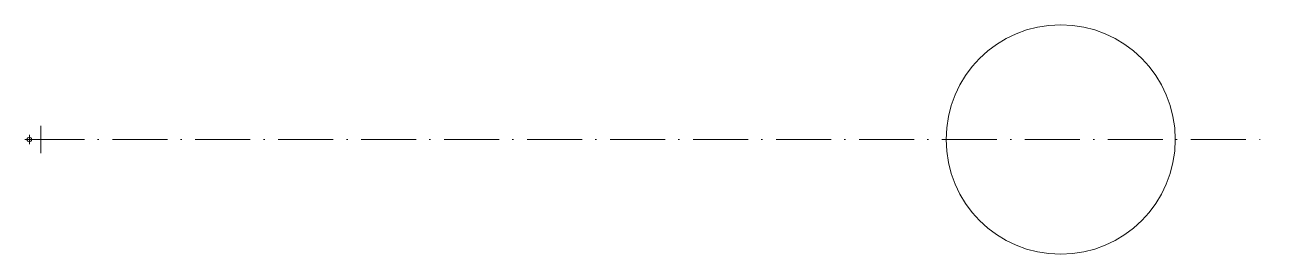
# Model space of a CAD drawing. Header units: centimetres. Extents: x -1 to 269, y -25 to 25.
import ezdxf

# ---------------------------------------------------------------- set-up
doc = ezdxf.new("R2010")
doc.units = ezdxf.units.CM
doc.header["$PDMODE"] = 34
doc.linetypes.add('ACAD_ISO10W100', pattern=[18, 12, -3, 0, -3])
doc.layers.add('detalii', color=201, linetype='Continuous', lineweight=20)
doc.layers.add('linii de ajutor', color=131, linetype='ACAD_ISO10W100', lineweight=20)

msp = doc.modelspace()

# ---------------------------------------------------------------- linework, layer by layer
at = {"layer": 'detalii'}
msp.add_circle((225, 0), 25, dxfattribs=at)
at = {"layer": 'detalii', "extrusion": (1, 0, 0)}
msp.add_arc((0, 0.1, 2.5), 3, 5.7392, 174.2608, dxfattribs=at)
at = {"layer": 'detalii'}
msp.add_point((0, 0), dxfattribs=at)
at = {"layer": 'linii de ajutor', "extrusion": (0, -1, 0)}
for p, q in [((0, 0), (225, 0)), ((0, 0), (0, 0, 25)), ((0, 0, 25), (269.4, 0, 123.05)), ((0, 0, 25), (134.26, 0, 25)), ((225, 0), (225, 0, 190))]:
    msp.add_line(p, q, dxfattribs=at)
at = {"layer": 'linii de ajutor', "extrusion": (1, 0, 0)}
msp.add_line((200, 0), (200, 0, 115.4), dxfattribs=at)

doc.saveas('drawing.dxf')
